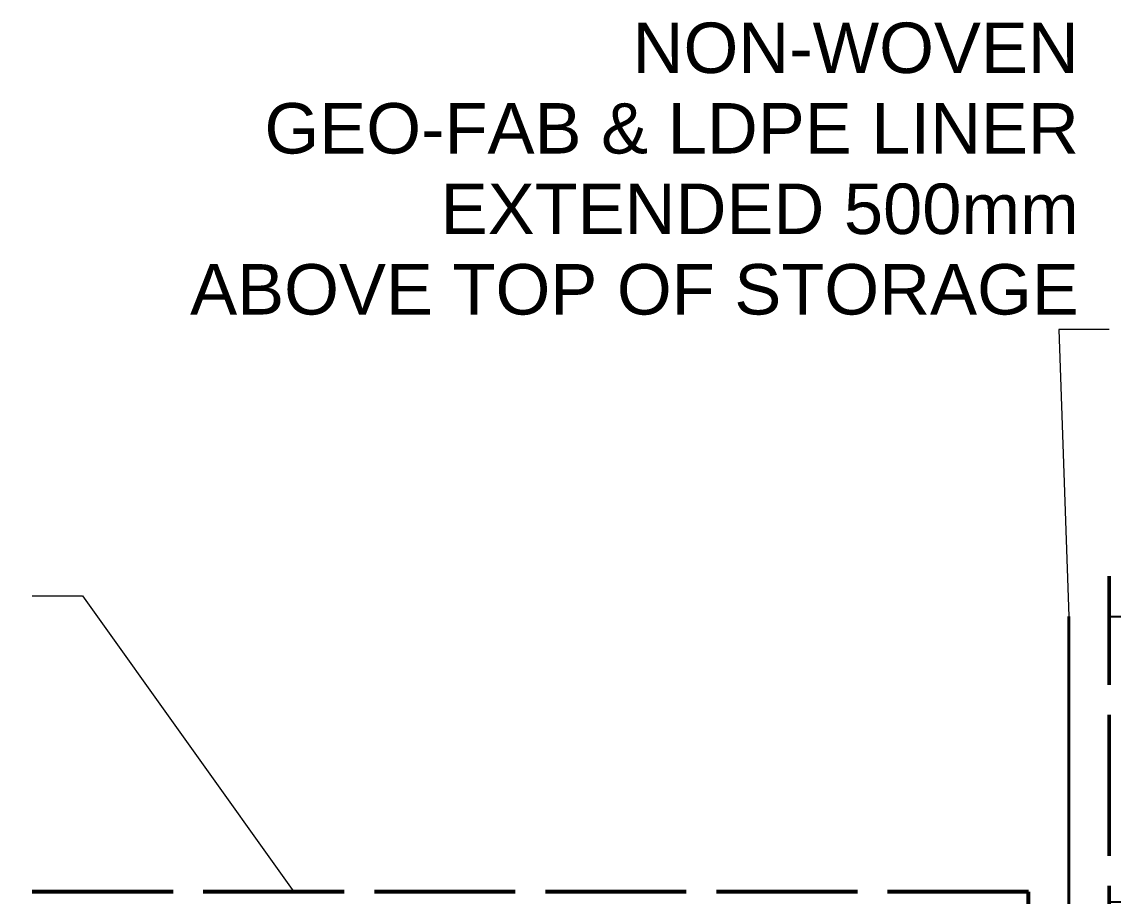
# Model space of a CAD drawing. Header units: millimetres. Extents: x -2152 to 17067, y -2134 to 3606.
# Drawn here: x 13203 to 15116, y 1570 to 3102 of the extents above; entities that cross this region are included whole.
import ezdxf
from ezdxf.enums import TextEntityAlignment as Align

# ---------------------------------------------------------------- set-up
doc = ezdxf.new("R2010")
doc.units = ezdxf.units.MM
doc.linetypes.add('DASH_247_53', pattern=[299.861111, 246.944444, -52.916667])
for name, color, linetype in [('ANNOTATIONS', 7, 'Continuous'), ('DIMENSIONS', 7, 'Continuous'), ('GEOFAB', 5, 'Continuous'), ('LEADERS', 7, 'Continuous')]:
    doc.layers.add(name, color=color, linetype=linetype)
doc.styles.add('ARIAL', font='arial.ttf')
doc.dimstyles.get("Standard").update_dxf_attribs({"dimtxt": 2.5, "dimasz": 2.5, "dimexe": 1.25, "dimexo": 0.625, "dimtad": 1, "dimcen": 2.5, "dimazin": 3, "dimtfac": 1, "dimtmove": 0, "dimatfit": 3})

msp = doc.modelspace()

# ---------------------------------------------------------------- linework, layer by layer
at = {"layer": 'GEOFAB', "color": 5, "linetype": 'DASH_247_53', "lineweight": 50}
msp.add_line((15108.8, -158.7), (15108.8, 2130.6), dxfattribs=at)
at = {"layer": 'GEOFAB', "color": 6, "lineweight": 40}
msp.add_line((15038.2, -88.2), (15038.2, 2060), dxfattribs=at)
at = {"layer": 'GEOFAB', "color": 5, "linetype": 'DASH_247_53', "lineweight": 53}
msp.add_lwpolyline([(-17.6, -17.6), (14967.6, -17.6), (14967.6, 1577.6), (-17.6, 1577.6)], close=True, dxfattribs=at)
at = {"layer": 'LEADERS', "lineweight": 18}
for p, q in [((15108.8, 2562.7), (15020.6, 2562.7)), ((15020.6, 2562.7), (15038.2, 2060)), ((13221.4, 2096.2), (13309.6, 2096.2)), ((13309.6, 2096.2), (13680, 1577.6))]:
    msp.add_line(p, q, dxfattribs=at)

# ---------------------------------------------------------------- texts
at = {"layer": 'ANNOTATIONS', "style": 'ARIAL'}
for s, height, p in [('NON-WOVEN', 88.41, (15055.8, 3012.5)), ('GEO-FAB & LDPE LINER', 88.406, (15055.8, 2871.4)), ('EXTENDED 500mm', 88.406, (15055.8, 2730.3)), ('ABOVE TOP OF STORAGE', 88.406, (15055.8, 2589.2))]:
    msp.add_text(s, height=height, dxfattribs=at).set_placement(p, align=Align.RIGHT)

# ---------------------------------------------------------------- dimensions: what is measured, and where the dimension line sits
at = {"layer": 'DIMENSIONS'}
msp.add_linear_dim(base=(15408.6, 1560), p1=(15108.8, 1560), p2=(15108.8, 2060), angle=90, dimstyle='Standard', override={"dimtxt": 101.035556, "dimasz": 79.375, "dimexe": 52.916667, "dimexo": 0, "dimgap": 44.097222, "dimtad": 1, "dimtih": 0, "dimtoh": 0, "dimdec": 0, "dimtxsty": 'ARIAL', "dimclrd": 7, "dimclre": 7, "dimclrt": 7}, dxfattribs=at).render()

doc.saveas('drawing.dxf')
